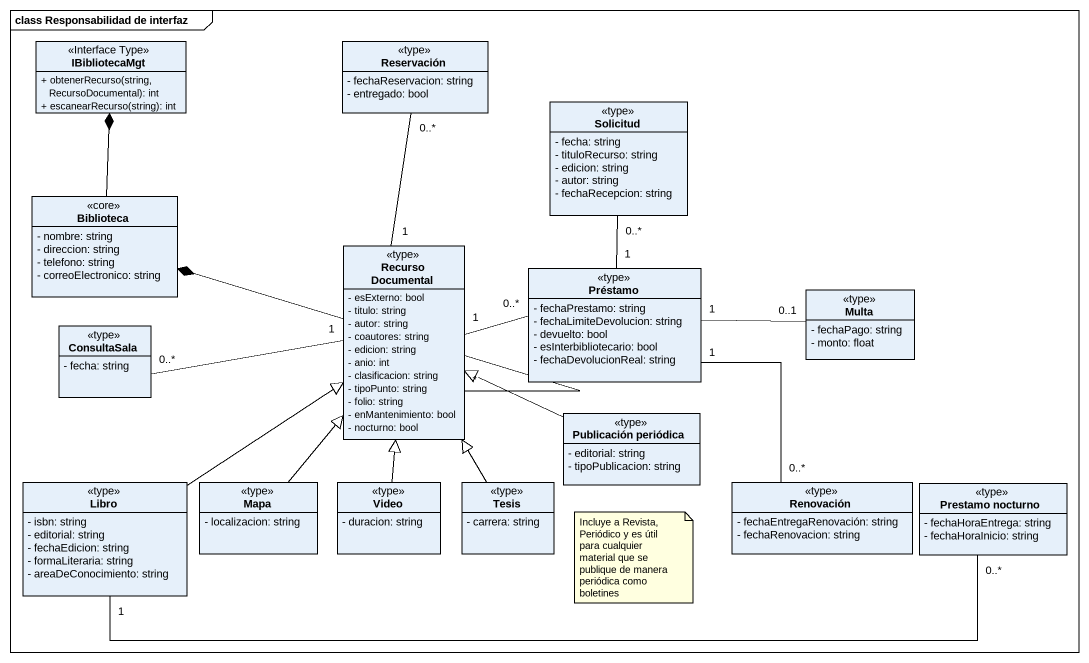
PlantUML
@startuml
mainframe class Responsabilidad de interfaz
hide circle
hide empty members
skinparam classAttributeIconSize 0
class IBibliotecaMgt <<Interface Type>> {
  + obtenerRecurso(string, RecursoDocumental): int
  + escanearRecurso(string): int
}
class Reservación <<type>> {
  - fechaReservacion: string
  - entregado: bool
}
class Solicitud <<type>> {
  - fecha: string
  - tituloRecurso: string
  - edicion: string
  - autor: string
  - fechaRecepcion: string
}
class Biblioteca <<core>> {
  - nombre: string
  - direccion: string
  - telefono: string
  - correoElectronico: string
}
class "Recurso Documental" as Recurso_Documental <<type>> {
  - esExterno: bool
  - titulo: string
  - autor: string
  - coautores: string
  - edicion: string
  - anio: int
  - clasificacion: string
  - tipoPunto: string
  - folio: string
  - enMantenimiento: bool
  - nocturno: bool
}
class Préstamo <<type>> {
  - fechaPrestamo: string
  - fechaLimiteDevolucion: string
  - devuelto: bool
  - esInterbibliotecario: bool
  - fechaDevolucionReal: string
}
class Multa <<type>> {
  - fechaPago: string
  - monto: float
}
class ConsultaSala <<type>> {
  - fecha: string
}
class "Publicación periódica" as Publicación_periódica <<type>> {
  - editorial: string
  - tipoPublicacion: string
}
class Libro <<type>> {
  - isbn: string
  - editorial: string
  - fechaEdicion: string
  - formaLiteraria: string
  - areaDeConocimiento: string
}
class Mapa <<type>> {
  - localizacion: string
}
class Video <<type>> {
  - duracion: string
}
class Tesis <<type>> {
  - carrera: string
}
class Renovación <<type>> {
  - fechaEntregaRenovación: string
  - fechaRenovacion: string
}
class "Prestamo nocturno" as Prestamo_nocturno <<type>> {
  - fechaHoraEntrega: string
  - fechaHoraInicio: string
}
Reservación "0..*" -- "1" Recurso_Documental
Solicitud "0..*" -- "1" Préstamo
Biblioteca -up-* IBibliotecaMgt
Recurso_Documental "*" -left-* Biblioteca
Recurso_Documental "1" -right- "0..*" Préstamo
Recurso_Documental "1" -left- "0..*" ConsultaSala
Préstamo "1" -right- "0..1" Multa
Publicación_periódica -left-|> Recurso_Documental
Libro -up-|> Recurso_Documental
Libro "1" -right- "0..*" Prestamo_nocturno
Mapa -up-|> Recurso_Documental
Video -up-|> Recurso_Documental
Tesis -up-|> Recurso_Documental
Renovación "0..*" -up- "1" Préstamo
note as N1
  Incluye a Revista, Periódico y es útil para cualquier material que se publique de manera periódica como boletines
end note
@enduml
